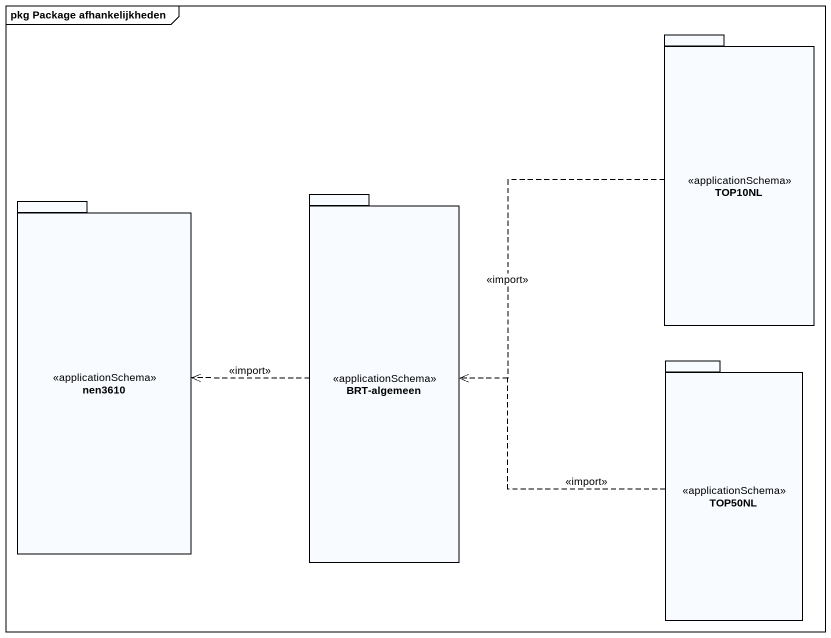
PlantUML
@startuml
mainframe pkg Package afhankelijkheden
package TOP10NL <<applicationSchema>> {
}
package nen3610 <<applicationSchema>> {
}
package "BRT-algemeen" as BRT_algemeen <<applicationSchema>> {
}
package TOP50NL <<applicationSchema>> {
}
TOP10NL .left.> BRT_algemeen : <<import>>
BRT_algemeen .left.> nen3610 : <<import>>
TOP50NL .left.> BRT_algemeen : <<import>>
@enduml
